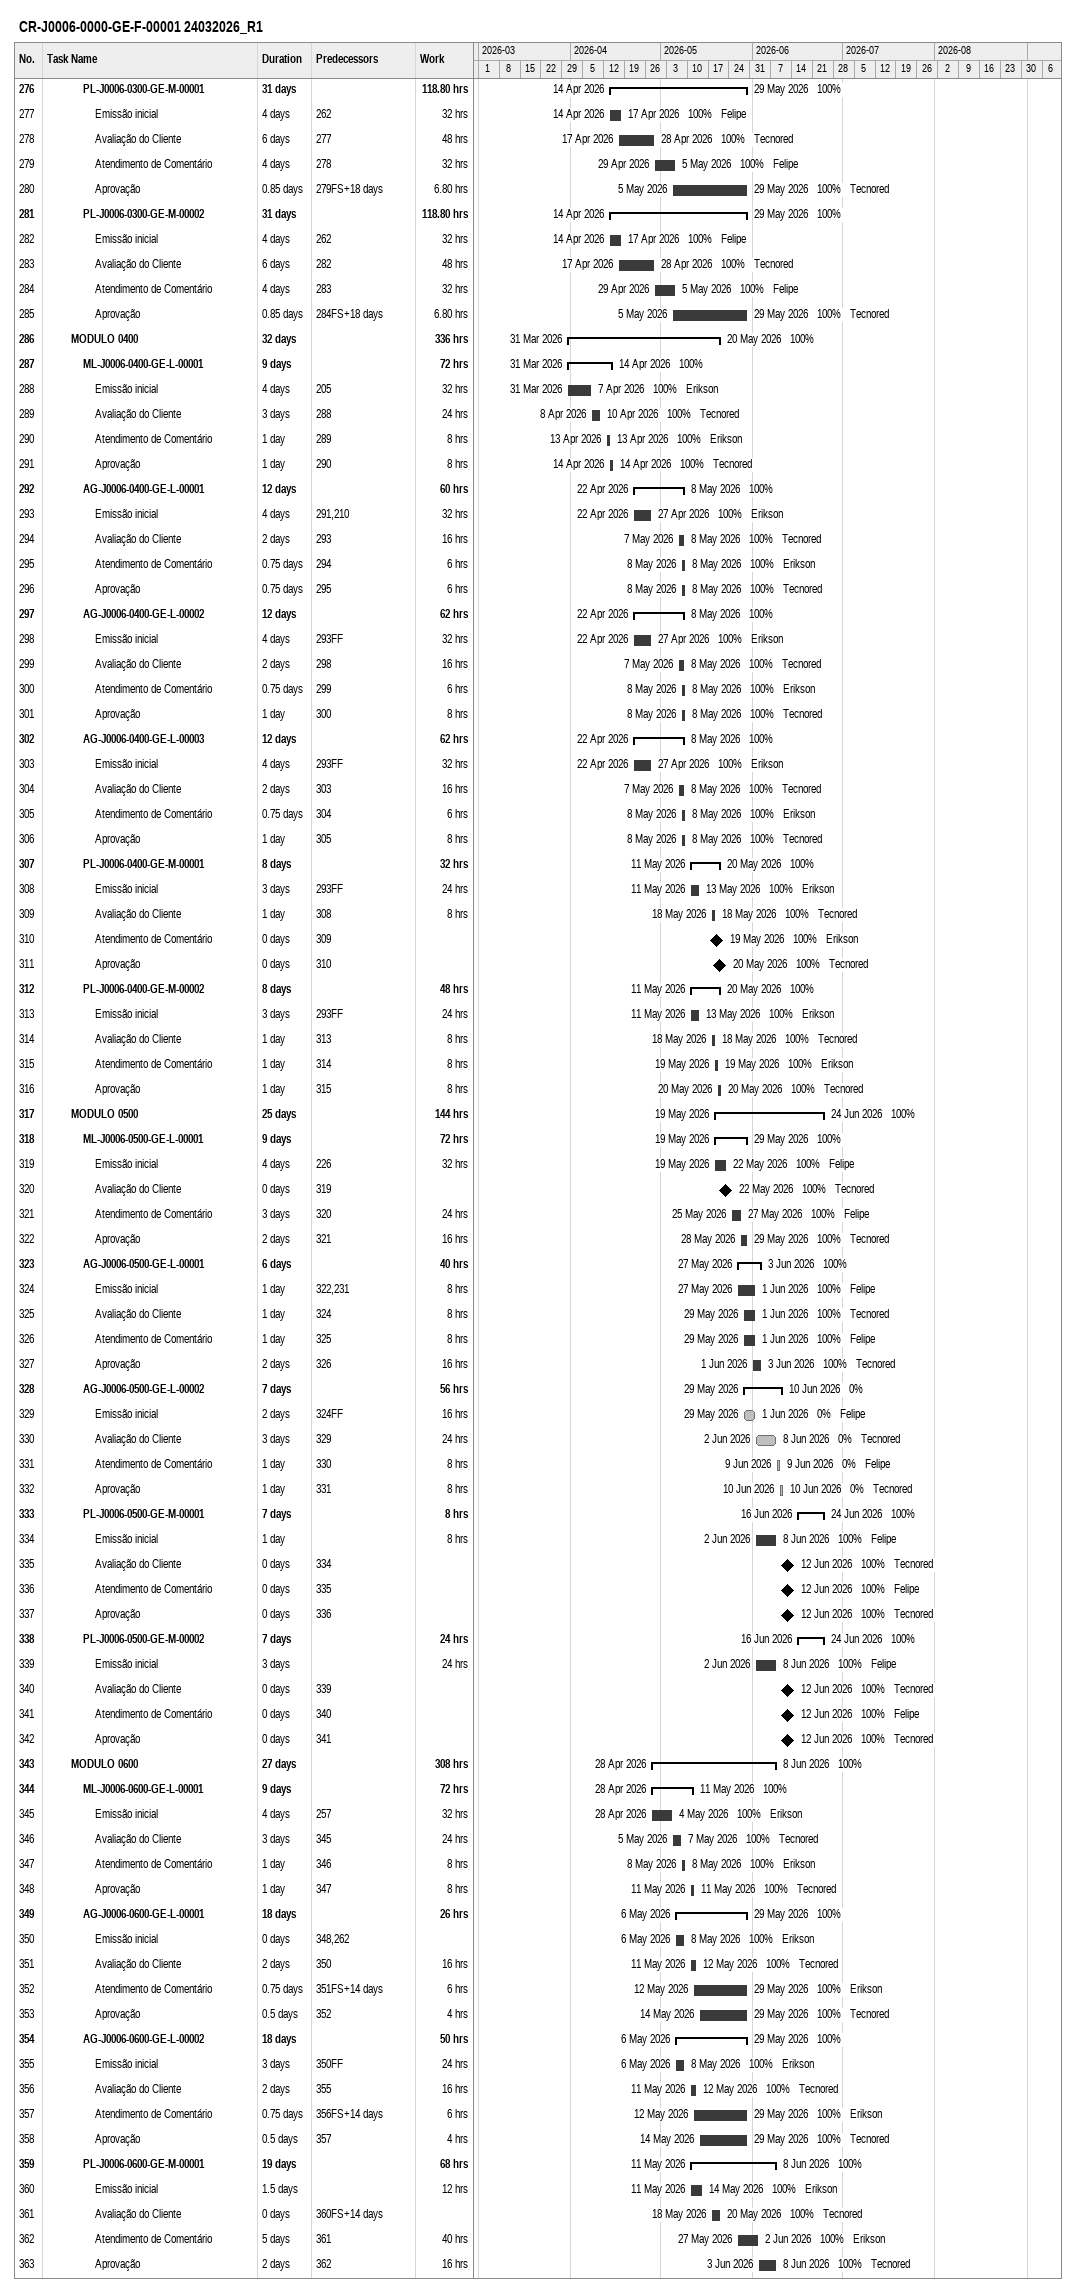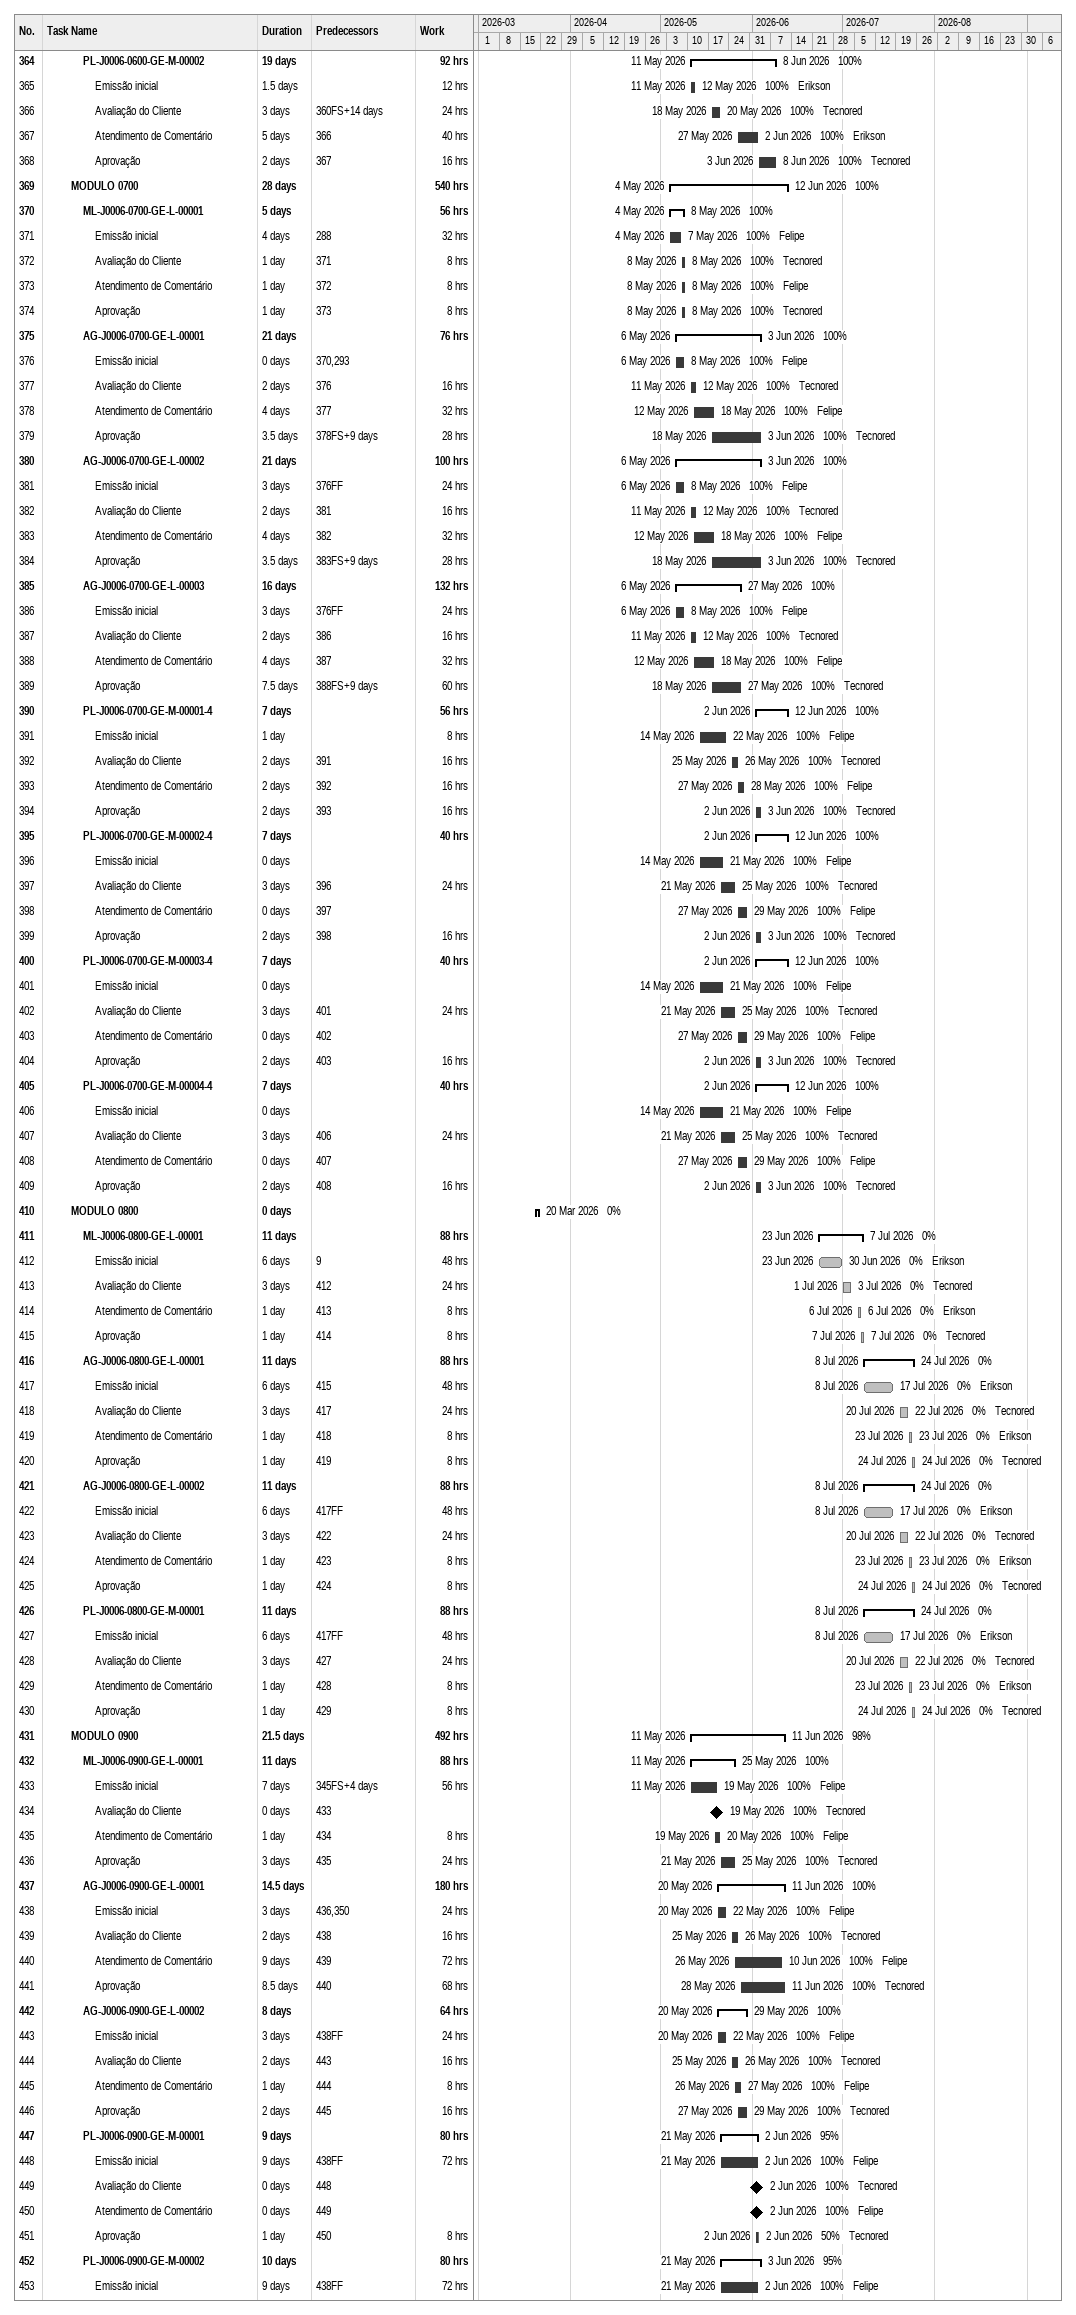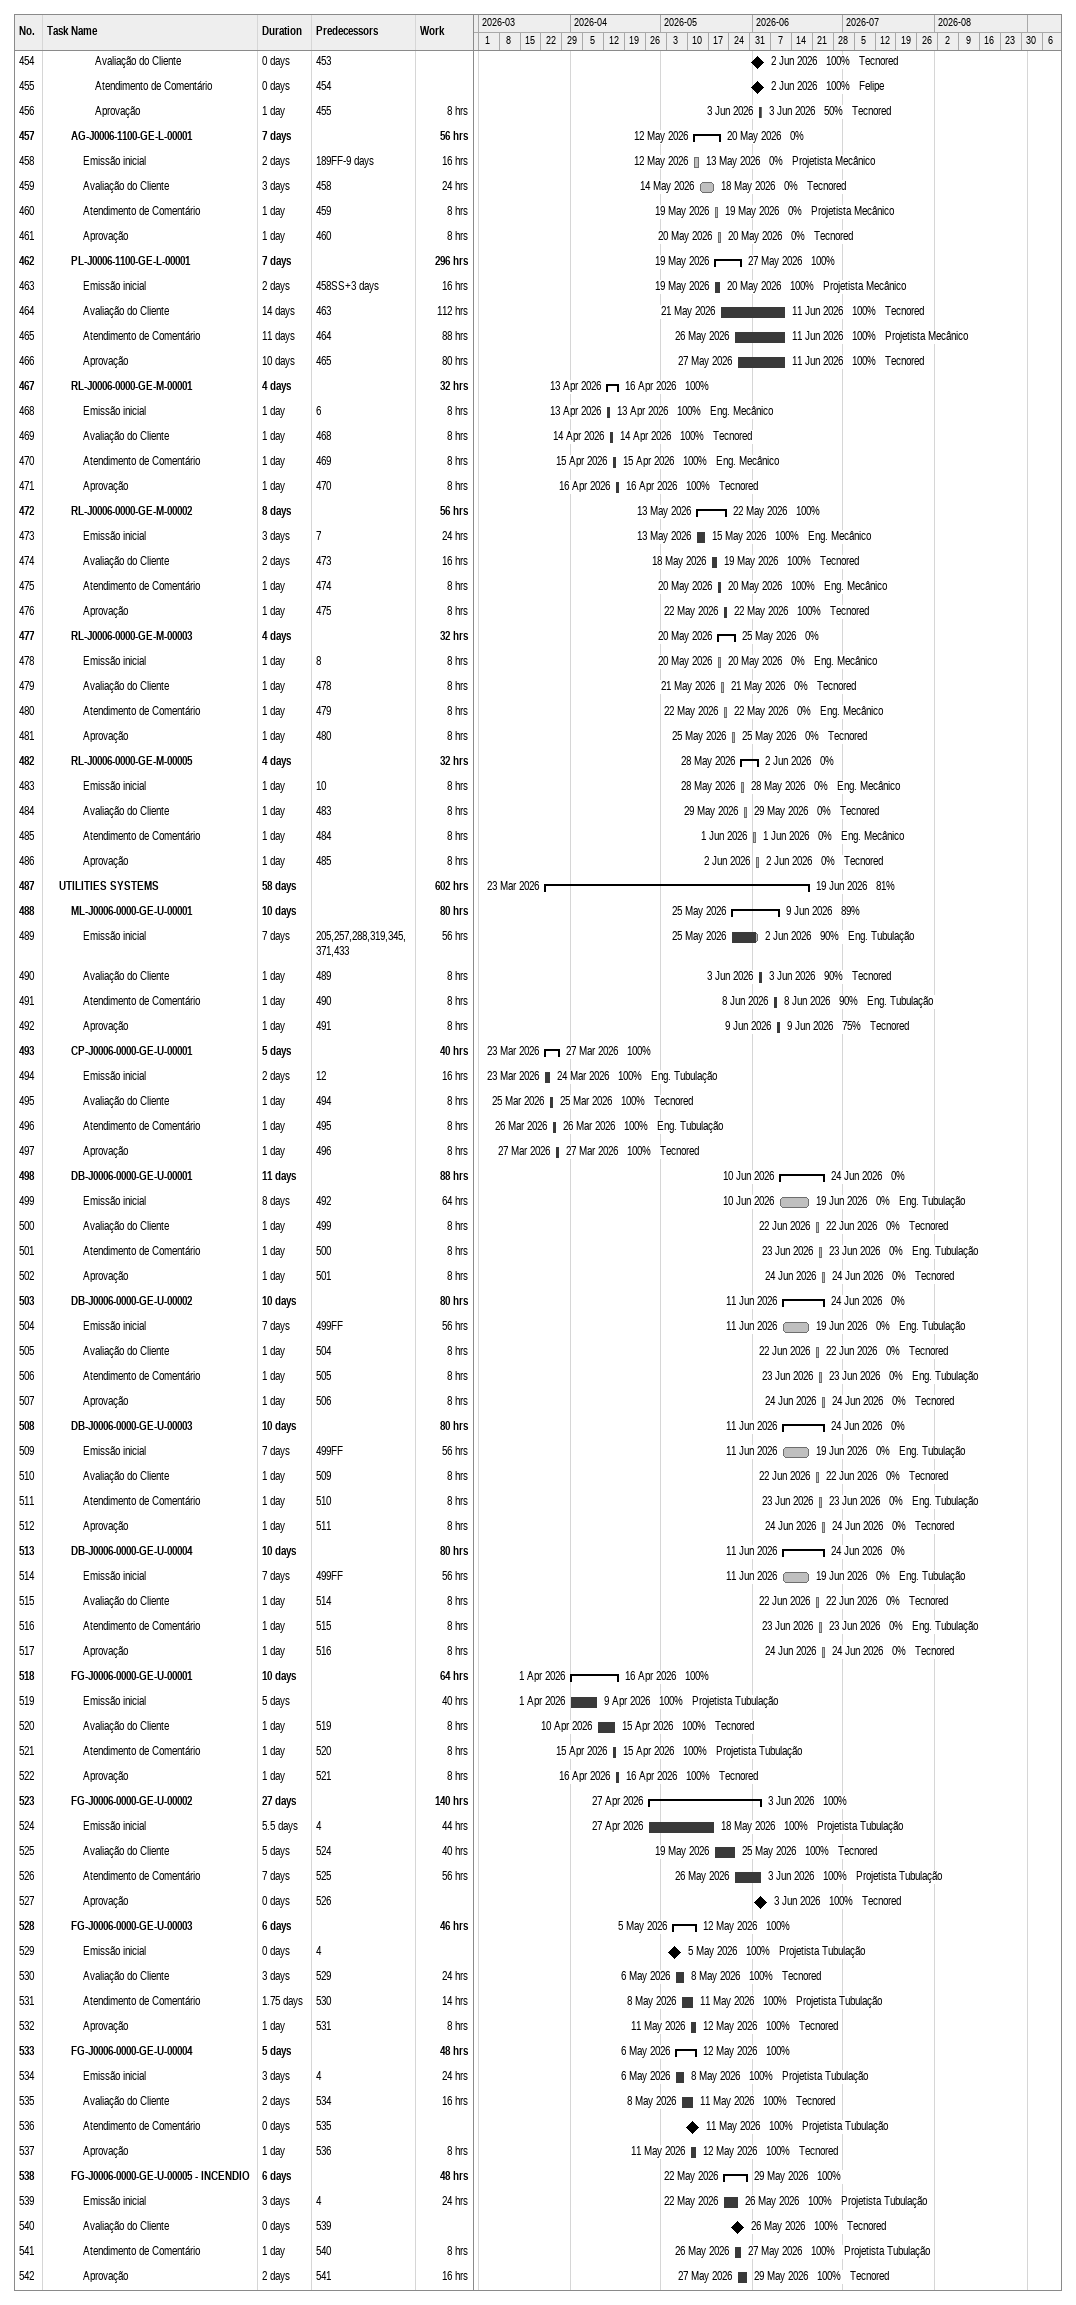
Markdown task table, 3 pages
CR-J0006-0000-GE-F-00001 24032026_R1

| ID | Level | Task | Duration | Start | Finish | Predecessors | Resources | % complete | Work (h) |
|---|---|---|---|---|---|---|---|---|---|
| 276 | 4 | **PL-J0006-0300-GE-M-00001** | 31d | 2026-04-14 | 2026-05-29 |  |  | 100 | 118.80 |
| 277 | 5 | Emissão inicial | 4d | 2026-04-14 | 2026-04-17 | 262 | Felipe | 100 | 32 |
| 278 | 5 | Avaliação do Cliente | 6d | 2026-04-17 | 2026-04-28 | 277 | Tecnored | 100 | 48 |
| 279 | 5 | Atendimento de Comentário | 4d | 2026-04-29 | 2026-05-05 | 278 | Felipe | 100 | 32 |
| 280 | 5 | Aprovação | 0.85d | 2026-05-05 | 2026-05-29 | 279FS+18d | Tecnored | 100 | 6.80 |
| 281 | 4 | **PL-J0006-0300-GE-M-00002** | 31d | 2026-04-14 | 2026-05-29 |  |  | 100 | 118.80 |
| 282 | 5 | Emissão inicial | 4d | 2026-04-14 | 2026-04-17 | 262 | Felipe | 100 | 32 |
| 283 | 5 | Avaliação do Cliente | 6d | 2026-04-17 | 2026-04-28 | 282 | Tecnored | 100 | 48 |
| 284 | 5 | Atendimento de Comentário | 4d | 2026-04-29 | 2026-05-05 | 283 | Felipe | 100 | 32 |
| 285 | 5 | Aprovação | 0.85d | 2026-05-05 | 2026-05-29 | 284FS+18d | Tecnored | 100 | 6.80 |
| 286 | 3 | **MODULO 0400** | 32d | 2026-03-31 | 2026-05-20 |  |  | 100 | 336 |
| 287 | 4 | **ML-J0006-0400-GE-L-00001** | 9d | 2026-03-31 | 2026-04-14 |  |  | 100 | 72 |
| 288 | 5 | Emissão inicial | 4d | 2026-03-31 | 2026-04-07 | 205 | Erikson | 100 | 32 |
| 289 | 5 | Avaliação do Cliente | 3d | 2026-04-08 | 2026-04-10 | 288 | Tecnored | 100 | 24 |
| 290 | 5 | Atendimento de Comentário | 1d | 2026-04-13 | 2026-04-13 | 289 | Erikson | 100 | 8 |
| 291 | 5 | Aprovação | 1d | 2026-04-14 | 2026-04-14 | 290 | Tecnored | 100 | 8 |
| 292 | 4 | **AG-J0006-0400-GE-L-00001** | 12d | 2026-04-22 | 2026-05-08 |  |  | 100 | 60 |
| 293 | 5 | Emissão inicial | 4d | 2026-04-22 | 2026-04-27 | 291, 210 | Erikson | 100 | 32 |
| 294 | 5 | Avaliação do Cliente | 2d | 2026-05-07 | 2026-05-08 | 293 | Tecnored | 100 | 16 |
| 295 | 5 | Atendimento de Comentário | 0.75d | 2026-05-08 | 2026-05-08 | 294 | Erikson | 100 | 6 |
| 296 | 5 | Aprovação | 0.75d | 2026-05-08 | 2026-05-08 | 295 | Tecnored | 100 | 6 |
| 297 | 4 | **AG-J0006-0400-GE-L-00002** | 12d | 2026-04-22 | 2026-05-08 |  |  | 100 | 62 |
| 298 | 5 | Emissão inicial | 4d | 2026-04-22 | 2026-04-27 | 293FF | Erikson | 100 | 32 |
| 299 | 5 | Avaliação do Cliente | 2d | 2026-05-07 | 2026-05-08 | 298 | Tecnored | 100 | 16 |
| 300 | 5 | Atendimento de Comentário | 0.75d | 2026-05-08 | 2026-05-08 | 299 | Erikson | 100 | 6 |
| 301 | 5 | Aprovação | 1d | 2026-05-08 | 2026-05-08 | 300 | Tecnored | 100 | 8 |
| 302 | 4 | **AG-J0006-0400-GE-L-00003** | 12d | 2026-04-22 | 2026-05-08 |  |  | 100 | 62 |
| 303 | 5 | Emissão inicial | 4d | 2026-04-22 | 2026-04-27 | 293FF | Erikson | 100 | 32 |
| 304 | 5 | Avaliação do Cliente | 2d | 2026-05-07 | 2026-05-08 | 303 | Tecnored | 100 | 16 |
| 305 | 5 | Atendimento de Comentário | 0.75d | 2026-05-08 | 2026-05-08 | 304 | Erikson | 100 | 6 |
| 306 | 5 | Aprovação | 1d | 2026-05-08 | 2026-05-08 | 305 | Tecnored | 100 | 8 |
| 307 | 4 | **PL-J0006-0400-GE-M-00001** | 8d | 2026-05-11 | 2026-05-20 |  |  | 100 | 32 |
| 308 | 5 | Emissão inicial | 3d | 2026-05-11 | 2026-05-13 | 293FF | Erikson | 100 | 24 |
| 309 | 5 | Avaliação do Cliente | 1d | 2026-05-18 | 2026-05-18 | 308 | Tecnored | 100 | 8 |
| 310 | 5 | Atendimento de Comentário | 0d | 2026-05-19 | 2026-05-19 | 309 | Erikson | 100 |  |
| 311 | 5 | Aprovação | 0d | 2026-05-20 | 2026-05-20 | 310 | Tecnored | 100 |  |
| 312 | 4 | **PL-J0006-0400-GE-M-00002** | 8d | 2026-05-11 | 2026-05-20 |  |  | 100 | 48 |
| 313 | 5 | Emissão inicial | 3d | 2026-05-11 | 2026-05-13 | 293FF | Erikson | 100 | 24 |
| 314 | 5 | Avaliação do Cliente | 1d | 2026-05-18 | 2026-05-18 | 313 | Tecnored | 100 | 8 |
| 315 | 5 | Atendimento de Comentário | 1d | 2026-05-19 | 2026-05-19 | 314 | Erikson | 100 | 8 |
| 316 | 5 | Aprovação | 1d | 2026-05-20 | 2026-05-20 | 315 | Tecnored | 100 | 8 |
| 317 | 3 | **MODULO 0500** | 25d | 2026-05-19 | 2026-06-24 |  |  | 100 | 144 |
| 318 | 4 | **ML-J0006-0500-GE-L-00001** | 9d | 2026-05-19 | 2026-05-29 |  |  | 100 | 72 |
| 319 | 5 | Emissão inicial | 4d | 2026-05-19 | 2026-05-22 | 226 | Felipe | 100 | 32 |
| 320 | 5 | Avaliação do Cliente | 0d | 2026-05-22 | 2026-05-22 | 319 | Tecnored | 100 |  |
| 321 | 5 | Atendimento de Comentário | 3d | 2026-05-25 | 2026-05-27 | 320 | Felipe | 100 | 24 |
| 322 | 5 | Aprovação | 2d | 2026-05-28 | 2026-05-29 | 321 | Tecnored | 100 | 16 |
| 323 | 4 | **AG-J0006-0500-GE-L-00001** | 6d | 2026-05-27 | 2026-06-03 |  |  | 100 | 40 |
| 324 | 5 | Emissão inicial | 1d | 2026-05-27 | 2026-06-01 | 322, 231 | Felipe | 100 | 8 |
| 325 | 5 | Avaliação do Cliente | 1d | 2026-05-29 | 2026-06-01 | 324 | Tecnored | 100 | 8 |
| 326 | 5 | Atendimento de Comentário | 1d | 2026-05-29 | 2026-06-01 | 325 | Felipe | 100 | 8 |
| 327 | 5 | Aprovação | 2d | 2026-06-01 | 2026-06-03 | 326 | Tecnored | 100 | 16 |
| 328 | 4 | **AG-J0006-0500-GE-L-00002** | 7d | 2026-05-29 | 2026-06-10 |  |  | 0 | 56 |
| 329 | 5 | Emissão inicial | 2d | 2026-05-29 | 2026-06-01 | 324FF | Felipe | 0 | 16 |
| 330 | 5 | Avaliação do Cliente | 3d | 2026-06-02 | 2026-06-08 | 329 | Tecnored | 0 | 24 |
| 331 | 5 | Atendimento de Comentário | 1d | 2026-06-09 | 2026-06-09 | 330 | Felipe | 0 | 8 |
| 332 | 5 | Aprovação | 1d | 2026-06-10 | 2026-06-10 | 331 | Tecnored | 0 | 8 |
| 333 | 4 | **PL-J0006-0500-GE-M-00001** | 7d | 2026-06-16 | 2026-06-24 |  |  | 100 | 8 |
| 334 | 5 | Emissão inicial | 1d | 2026-06-02 | 2026-06-08 |  | Felipe | 100 | 8 |
| 335 | 5 | Avaliação do Cliente | 0d | 2026-06-12 | 2026-06-12 | 334 | Tecnored | 100 |  |
| 336 | 5 | Atendimento de Comentário | 0d | 2026-06-12 | 2026-06-12 | 335 | Felipe | 100 |  |
| 337 | 5 | Aprovação | 0d | 2026-06-12 | 2026-06-12 | 336 | Tecnored | 100 |  |
| 338 | 4 | **PL-J0006-0500-GE-M-00002** | 7d | 2026-06-16 | 2026-06-24 |  |  | 100 | 24 |
| 339 | 5 | Emissão inicial | 3d | 2026-06-02 | 2026-06-08 |  | Felipe | 100 | 24 |
| 340 | 5 | Avaliação do Cliente | 0d | 2026-06-12 | 2026-06-12 | 339 | Tecnored | 100 |  |
| 341 | 5 | Atendimento de Comentário | 0d | 2026-06-12 | 2026-06-12 | 340 | Felipe | 100 |  |
| 342 | 5 | Aprovação | 0d | 2026-06-12 | 2026-06-12 | 341 | Tecnored | 100 |  |
| 343 | 3 | **MODULO 0600** | 27d | 2026-04-28 | 2026-06-08 |  |  | 100 | 308 |
| 344 | 4 | **ML-J0006-0600-GE-L-00001** | 9d | 2026-04-28 | 2026-05-11 |  |  | 100 | 72 |
| 345 | 5 | Emissão inicial | 4d | 2026-04-28 | 2026-05-04 | 257 | Erikson | 100 | 32 |
| 346 | 5 | Avaliação do Cliente | 3d | 2026-05-05 | 2026-05-07 | 345 | Tecnored | 100 | 24 |
| 347 | 5 | Atendimento de Comentário | 1d | 2026-05-08 | 2026-05-08 | 346 | Erikson | 100 | 8 |
| 348 | 5 | Aprovação | 1d | 2026-05-11 | 2026-05-11 | 347 | Tecnored | 100 | 8 |
| 349 | 4 | **AG-J0006-0600-GE-L-00001** | 18d | 2026-05-06 | 2026-05-29 |  |  | 100 | 26 |
| 350 | 5 | Emissão inicial | 0d | 2026-05-06 | 2026-05-08 | 348, 262 | Erikson | 100 |  |
| 351 | 5 | Avaliação do Cliente | 2d | 2026-05-11 | 2026-05-12 | 350 | Tecnored | 100 | 16 |
| 352 | 5 | Atendimento de Comentário | 0.75d | 2026-05-12 | 2026-05-29 | 351FS+14d | Erikson | 100 | 6 |
| 353 | 5 | Aprovação | 0.5d | 2026-05-14 | 2026-05-29 | 352 | Tecnored | 100 | 4 |
| 354 | 4 | **AG-J0006-0600-GE-L-00002** | 18d | 2026-05-06 | 2026-05-29 |  |  | 100 | 50 |
| 355 | 5 | Emissão inicial | 3d | 2026-05-06 | 2026-05-08 | 350FF | Erikson | 100 | 24 |
| 356 | 5 | Avaliação do Cliente | 2d | 2026-05-11 | 2026-05-12 | 355 | Tecnored | 100 | 16 |
| 357 | 5 | Atendimento de Comentário | 0.75d | 2026-05-12 | 2026-05-29 | 356FS+14d | Erikson | 100 | 6 |
| 358 | 5 | Aprovação | 0.5d | 2026-05-14 | 2026-05-29 | 357 | Tecnored | 100 | 4 |
| 359 | 4 | **PL-J0006-0600-GE-M-00001** | 19d | 2026-05-11 | 2026-06-08 |  |  | 100 | 68 |
| 360 | 5 | Emissão inicial | 1.5d | 2026-05-11 | 2026-05-14 |  | Erikson | 100 | 12 |
| 361 | 5 | Avaliação do Cliente | 0d | 2026-05-18 | 2026-05-20 | 360FS+14d | Tecnored | 100 |  |
| 362 | 5 | Atendimento de Comentário | 5d | 2026-05-27 | 2026-06-02 | 361 | Erikson | 100 | 40 |
| 363 | 5 | Aprovação | 2d | 2026-06-03 | 2026-06-08 | 362 | Tecnored | 100 | 16 |
| 364 | 4 | **PL-J0006-0600-GE-M-00002** | 19d | 2026-05-11 | 2026-06-08 |  |  | 100 | 92 |
| 365 | 5 | Emissão inicial | 1.5d | 2026-05-11 | 2026-05-12 |  | Erikson | 100 | 12 |
| 366 | 5 | Avaliação do Cliente | 3d | 2026-05-18 | 2026-05-20 | 360FS+14d | Tecnored | 100 | 24 |
| 367 | 5 | Atendimento de Comentário | 5d | 2026-05-27 | 2026-06-02 | 366 | Erikson | 100 | 40 |
| 368 | 5 | Aprovação | 2d | 2026-06-03 | 2026-06-08 | 367 | Tecnored | 100 | 16 |
| 369 | 3 | **MODULO 0700** | 28d | 2026-05-04 | 2026-06-12 |  |  | 100 | 540 |
| 370 | 4 | **ML-J0006-0700-GE-L-00001** | 5d | 2026-05-04 | 2026-05-08 |  |  | 100 | 56 |
| 371 | 5 | Emissão inicial | 4d | 2026-05-04 | 2026-05-07 | 288 | Felipe | 100 | 32 |
| 372 | 5 | Avaliação do Cliente | 1d | 2026-05-08 | 2026-05-08 | 371 | Tecnored | 100 | 8 |
| 373 | 5 | Atendimento de Comentário | 1d | 2026-05-08 | 2026-05-08 | 372 | Felipe | 100 | 8 |
| 374 | 5 | Aprovação | 1d | 2026-05-08 | 2026-05-08 | 373 | Tecnored | 100 | 8 |
| 375 | 4 | **AG-J0006-0700-GE-L-00001** | 21d | 2026-05-06 | 2026-06-03 |  |  | 100 | 76 |
| 376 | 5 | Emissão inicial | 0d | 2026-05-06 | 2026-05-08 | 370, 293 | Felipe | 100 |  |
| 377 | 5 | Avaliação do Cliente | 2d | 2026-05-11 | 2026-05-12 | 376 | Tecnored | 100 | 16 |
| 378 | 5 | Atendimento de Comentário | 4d | 2026-05-12 | 2026-05-18 | 377 | Felipe | 100 | 32 |
| 379 | 5 | Aprovação | 3.5d | 2026-05-18 | 2026-06-03 | 378FS+9d | Tecnored | 100 | 28 |
| 380 | 4 | **AG-J0006-0700-GE-L-00002** | 21d | 2026-05-06 | 2026-06-03 |  |  | 100 | 100 |
| 381 | 5 | Emissão inicial | 3d | 2026-05-06 | 2026-05-08 | 376FF | Felipe | 100 | 24 |
| 382 | 5 | Avaliação do Cliente | 2d | 2026-05-11 | 2026-05-12 | 381 | Tecnored | 100 | 16 |
| 383 | 5 | Atendimento de Comentário | 4d | 2026-05-12 | 2026-05-18 | 382 | Felipe | 100 | 32 |
| 384 | 5 | Aprovação | 3.5d | 2026-05-18 | 2026-06-03 | 383FS+9d | Tecnored | 100 | 28 |
| 385 | 4 | **AG-J0006-0700-GE-L-00003** | 16d | 2026-05-06 | 2026-05-27 |  |  | 100 | 132 |
| 386 | 5 | Emissão inicial | 3d | 2026-05-06 | 2026-05-08 | 376FF | Felipe | 100 | 24 |
| 387 | 5 | Avaliação do Cliente | 2d | 2026-05-11 | 2026-05-12 | 386 | Tecnored | 100 | 16 |
| 388 | 5 | Atendimento de Comentário | 4d | 2026-05-12 | 2026-05-18 | 387 | Felipe | 100 | 32 |
| 389 | 5 | Aprovação | 7.5d | 2026-05-18 | 2026-05-27 | 388FS+9d | Tecnored | 100 | 60 |
| 390 | 4 | **PL-J0006-0700-GE-M-00001-4** | 7d | 2026-06-02 | 2026-06-12 |  |  | 100 | 56 |
| 391 | 5 | Emissão inicial | 1d | 2026-05-14 | 2026-05-22 |  | Felipe | 100 | 8 |
| 392 | 5 | Avaliação do Cliente | 2d | 2026-05-25 | 2026-05-26 | 391 | Tecnored | 100 | 16 |
| 393 | 5 | Atendimento de Comentário | 2d | 2026-05-27 | 2026-05-28 | 392 | Felipe | 100 | 16 |
| 394 | 5 | Aprovação | 2d | 2026-06-02 | 2026-06-03 | 393 | Tecnored | 100 | 16 |
| 395 | 4 | **PL-J0006-0700-GE-M-00002-4** | 7d | 2026-06-02 | 2026-06-12 |  |  | 100 | 40 |
| 396 | 5 | Emissão inicial | 0d | 2026-05-14 | 2026-05-21 |  | Felipe | 100 |  |
| 397 | 5 | Avaliação do Cliente | 3d | 2026-05-21 | 2026-05-25 | 396 | Tecnored | 100 | 24 |
| 398 | 5 | Atendimento de Comentário | 0d | 2026-05-27 | 2026-05-29 | 397 | Felipe | 100 |  |
| 399 | 5 | Aprovação | 2d | 2026-06-02 | 2026-06-03 | 398 | Tecnored | 100 | 16 |
| 400 | 4 | **PL-J0006-0700-GE-M-00003-4** | 7d | 2026-06-02 | 2026-06-12 |  |  | 100 | 40 |
| 401 | 5 | Emissão inicial | 0d | 2026-05-14 | 2026-05-21 |  | Felipe | 100 |  |
| 402 | 5 | Avaliação do Cliente | 3d | 2026-05-21 | 2026-05-25 | 401 | Tecnored | 100 | 24 |
| 403 | 5 | Atendimento de Comentário | 0d | 2026-05-27 | 2026-05-29 | 402 | Felipe | 100 |  |
| 404 | 5 | Aprovação | 2d | 2026-06-02 | 2026-06-03 | 403 | Tecnored | 100 | 16 |
| 405 | 4 | **PL-J0006-0700-GE-M-00004-4** | 7d | 2026-06-02 | 2026-06-12 |  |  | 100 | 40 |
| 406 | 5 | Emissão inicial | 0d | 2026-05-14 | 2026-05-21 |  | Felipe | 100 |  |
| 407 | 5 | Avaliação do Cliente | 3d | 2026-05-21 | 2026-05-25 | 406 | Tecnored | 100 | 24 |
| 408 | 5 | Atendimento de Comentário | 0d | 2026-05-27 | 2026-05-29 | 407 | Felipe | 100 |  |
| 409 | 5 | Aprovação | 2d | 2026-06-02 | 2026-06-03 | 408 | Tecnored | 100 | 16 |
| 410 | 3 | **MODULO 0800** | 0d | 2026-03-20 | 2026-03-20 |  |  | 0 |  |
| 411 | 4 | **ML-J0006-0800-GE-L-00001** | 11d | 2026-06-23 | 2026-07-07 |  |  | 0 | 88 |
| 412 | 5 | Emissão inicial | 6d | 2026-06-23 | 2026-06-30 | 9 | Erikson | 0 | 48 |
| 413 | 5 | Avaliação do Cliente | 3d | 2026-07-01 | 2026-07-03 | 412 | Tecnored | 0 | 24 |
| 414 | 5 | Atendimento de Comentário | 1d | 2026-07-06 | 2026-07-06 | 413 | Erikson | 0 | 8 |
| 415 | 5 | Aprovação | 1d | 2026-07-07 | 2026-07-07 | 414 | Tecnored | 0 | 8 |
| 416 | 4 | **AG-J0006-0800-GE-L-00001** | 11d | 2026-07-08 | 2026-07-24 |  |  | 0 | 88 |
| 417 | 5 | Emissão inicial | 6d | 2026-07-08 | 2026-07-17 | 415 | Erikson | 0 | 48 |
| 418 | 5 | Avaliação do Cliente | 3d | 2026-07-20 | 2026-07-22 | 417 | Tecnored | 0 | 24 |
| 419 | 5 | Atendimento de Comentário | 1d | 2026-07-23 | 2026-07-23 | 418 | Erikson | 0 | 8 |
| 420 | 5 | Aprovação | 1d | 2026-07-24 | 2026-07-24 | 419 | Tecnored | 0 | 8 |
| 421 | 4 | **AG-J0006-0800-GE-L-00002** | 11d | 2026-07-08 | 2026-07-24 |  |  | 0 | 88 |
| 422 | 5 | Emissão inicial | 6d | 2026-07-08 | 2026-07-17 | 417FF | Erikson | 0 | 48 |
| 423 | 5 | Avaliação do Cliente | 3d | 2026-07-20 | 2026-07-22 | 422 | Tecnored | 0 | 24 |
| 424 | 5 | Atendimento de Comentário | 1d | 2026-07-23 | 2026-07-23 | 423 | Erikson | 0 | 8 |
| 425 | 5 | Aprovação | 1d | 2026-07-24 | 2026-07-24 | 424 | Tecnored | 0 | 8 |
| 426 | 4 | **PL-J0006-0800-GE-M-00001** | 11d | 2026-07-08 | 2026-07-24 |  |  | 0 | 88 |
| 427 | 5 | Emissão inicial | 6d | 2026-07-08 | 2026-07-17 | 417FF | Erikson | 0 | 48 |
| 428 | 5 | Avaliação do Cliente | 3d | 2026-07-20 | 2026-07-22 | 427 | Tecnored | 0 | 24 |
| 429 | 5 | Atendimento de Comentário | 1d | 2026-07-23 | 2026-07-23 | 428 | Erikson | 0 | 8 |
| 430 | 5 | Aprovação | 1d | 2026-07-24 | 2026-07-24 | 429 | Tecnored | 0 | 8 |
| 431 | 3 | **MODULO 0900** | 21.5d | 2026-05-11 | 2026-06-11 |  |  | 98 | 492 |
| 432 | 4 | **ML-J0006-0900-GE-L-00001** | 11d | 2026-05-11 | 2026-05-25 |  |  | 100 | 88 |
| 433 | 5 | Emissão inicial | 7d | 2026-05-11 | 2026-05-19 | 345FS+4d | Felipe | 100 | 56 |
| 434 | 5 | Avaliação do Cliente | 0d | 2026-05-19 | 2026-05-19 | 433 | Tecnored | 100 |  |
| 435 | 5 | Atendimento de Comentário | 1d | 2026-05-19 | 2026-05-20 | 434 | Felipe | 100 | 8 |
| 436 | 5 | Aprovação | 3d | 2026-05-21 | 2026-05-25 | 435 | Tecnored | 100 | 24 |
| 437 | 4 | **AG-J0006-0900-GE-L-00001** | 14.5d | 2026-05-20 | 2026-06-11 |  |  | 100 | 180 |
| 438 | 5 | Emissão inicial | 3d | 2026-05-20 | 2026-05-22 | 436, 350 | Felipe | 100 | 24 |
| 439 | 5 | Avaliação do Cliente | 2d | 2026-05-25 | 2026-05-26 | 438 | Tecnored | 100 | 16 |
| 440 | 5 | Atendimento de Comentário | 9d | 2026-05-26 | 2026-06-10 | 439 | Felipe | 100 | 72 |
| 441 | 5 | Aprovação | 8.5d | 2026-05-28 | 2026-06-11 | 440 | Tecnored | 100 | 68 |
| 442 | 4 | **AG-J0006-0900-GE-L-00002** | 8d | 2026-05-20 | 2026-05-29 |  |  | 100 | 64 |
| 443 | 5 | Emissão inicial | 3d | 2026-05-20 | 2026-05-22 | 438FF | Felipe | 100 | 24 |
| 444 | 5 | Avaliação do Cliente | 2d | 2026-05-25 | 2026-05-26 | 443 | Tecnored | 100 | 16 |
| 445 | 5 | Atendimento de Comentário | 1d | 2026-05-26 | 2026-05-27 | 444 | Felipe | 100 | 8 |
| 446 | 5 | Aprovação | 2d | 2026-05-27 | 2026-05-29 | 445 | Tecnored | 100 | 16 |
| 447 | 4 | **PL-J0006-0900-GE-M-00001** | 9d | 2026-05-21 | 2026-06-02 |  |  | 95 | 80 |
| 448 | 5 | Emissão inicial | 9d | 2026-05-21 | 2026-06-02 | 438FF | Felipe | 100 | 72 |
| 449 | 5 | Avaliação do Cliente | 0d | 2026-06-02 | 2026-06-02 | 448 | Tecnored | 100 |  |
| 450 | 5 | Atendimento de Comentário | 0d | 2026-06-02 | 2026-06-02 | 449 | Felipe | 100 |  |
| 451 | 5 | Aprovação | 1d | 2026-06-02 | 2026-06-02 | 450 | Tecnored | 50 | 8 |
| 452 | 4 | **PL-J0006-0900-GE-M-00002** | 10d | 2026-05-21 | 2026-06-03 |  |  | 95 | 80 |
| 453 | 5 | Emissão inicial | 9d | 2026-05-21 | 2026-06-02 | 438FF | Felipe | 100 | 72 |
| 454 | 5 | Avaliação do Cliente | 0d | 2026-06-02 | 2026-06-02 | 453 | Tecnored | 100 |  |
| 455 | 5 | Atendimento de Comentário | 0d | 2026-06-02 | 2026-06-02 | 454 | Felipe | 100 |  |
| 456 | 5 | Aprovação | 1d | 2026-06-03 | 2026-06-03 | 455 | Tecnored | 50 | 8 |
| 457 | 3 | **AG-J0006-1100-GE-L-00001** | 7d | 2026-05-12 | 2026-05-20 |  |  | 0 | 56 |
| 458 | 4 | Emissão inicial | 2d | 2026-05-12 | 2026-05-13 | 189FF-9d | Projetista Mecânico | 0 | 16 |
| 459 | 4 | Avaliação do Cliente | 3d | 2026-05-14 | 2026-05-18 | 458 | Tecnored | 0 | 24 |
| 460 | 4 | Atendimento de Comentário | 1d | 2026-05-19 | 2026-05-19 | 459 | Projetista Mecânico | 0 | 8 |
| 461 | 4 | Aprovação | 1d | 2026-05-20 | 2026-05-20 | 460 | Tecnored | 0 | 8 |
| 462 | 3 | **PL-J0006-1100-GE-L-00001** | 7d | 2026-05-19 | 2026-05-27 |  |  | 100 | 296 |
| 463 | 4 | Emissão inicial | 2d | 2026-05-19 | 2026-05-20 | 458SS+3d | Projetista Mecânico | 100 | 16 |
| 464 | 4 | Avaliação do Cliente | 14d | 2026-05-21 | 2026-06-11 | 463 | Tecnored | 100 | 112 |
| 465 | 4 | Atendimento de Comentário | 11d | 2026-05-26 | 2026-06-11 | 464 | Projetista Mecânico | 100 | 88 |
| 466 | 4 | Aprovação | 10d | 2026-05-27 | 2026-06-11 | 465 | Tecnored | 100 | 80 |
| 467 | 3 | **RL-J0006-0000-GE-M-00001** | 4d | 2026-04-13 | 2026-04-16 |  |  | 100 | 32 |
| 468 | 4 | Emissão inicial | 1d | 2026-04-13 | 2026-04-13 | 6 | Eng. Mecânico | 100 | 8 |
| 469 | 4 | Avaliação do Cliente | 1d | 2026-04-14 | 2026-04-14 | 468 | Tecnored | 100 | 8 |
| 470 | 4 | Atendimento de Comentário | 1d | 2026-04-15 | 2026-04-15 | 469 | Eng. Mecânico | 100 | 8 |
| 471 | 4 | Aprovação | 1d | 2026-04-16 | 2026-04-16 | 470 | Tecnored | 100 | 8 |
| 472 | 3 | **RL-J0006-0000-GE-M-00002** | 8d | 2026-05-13 | 2026-05-22 |  |  | 100 | 56 |
| 473 | 4 | Emissão inicial | 3d | 2026-05-13 | 2026-05-15 | 7 | Eng. Mecânico | 100 | 24 |
| 474 | 4 | Avaliação do Cliente | 2d | 2026-05-18 | 2026-05-19 | 473 | Tecnored | 100 | 16 |
| 475 | 4 | Atendimento de Comentário | 1d | 2026-05-20 | 2026-05-20 | 474 | Eng. Mecânico | 100 | 8 |
| 476 | 4 | Aprovação | 1d | 2026-05-22 | 2026-05-22 | 475 | Tecnored | 100 | 8 |
| 477 | 3 | **RL-J0006-0000-GE-M-00003** | 4d | 2026-05-20 | 2026-05-25 |  |  | 0 | 32 |
| 478 | 4 | Emissão inicial | 1d | 2026-05-20 | 2026-05-20 | 8 | Eng. Mecânico | 0 | 8 |
| 479 | 4 | Avaliação do Cliente | 1d | 2026-05-21 | 2026-05-21 | 478 | Tecnored | 0 | 8 |
| 480 | 4 | Atendimento de Comentário | 1d | 2026-05-22 | 2026-05-22 | 479 | Eng. Mecânico | 0 | 8 |
| 481 | 4 | Aprovação | 1d | 2026-05-25 | 2026-05-25 | 480 | Tecnored | 0 | 8 |
| 482 | 3 | **RL-J0006-0000-GE-M-00005** | 4d | 2026-05-28 | 2026-06-02 |  |  | 0 | 32 |
| 483 | 4 | Emissão inicial | 1d | 2026-05-28 | 2026-05-28 | 10 | Eng. Mecânico | 0 | 8 |
| 484 | 4 | Avaliação do Cliente | 1d | 2026-05-29 | 2026-05-29 | 483 | Tecnored | 0 | 8 |
| 485 | 4 | Atendimento de Comentário | 1d | 2026-06-01 | 2026-06-01 | 484 | Eng. Mecânico | 0 | 8 |
| 486 | 4 | Aprovação | 1d | 2026-06-02 | 2026-06-02 | 485 | Tecnored | 0 | 8 |
| 487 | 2 | **UTILITIES SYSTEMS** | 58d | 2026-03-23 | 2026-06-19 |  |  | 81 | 602 |
| 488 | 3 | **ML-J0006-0000-GE-U-00001** | 10d | 2026-05-25 | 2026-06-09 |  |  | 89 | 80 |
| 489 | 4 | Emissão inicial | 7d | 2026-05-25 | 2026-06-02 | 205, 257, 288, 319, 345, 371, 433 | Eng. Tubulação | 90 | 56 |
| 490 | 4 | Avaliação do Cliente | 1d | 2026-06-03 | 2026-06-03 | 489 | Tecnored | 90 | 8 |
| 491 | 4 | Atendimento de Comentário | 1d | 2026-06-08 | 2026-06-08 | 490 | Eng. Tubulação | 90 | 8 |
| 492 | 4 | Aprovação | 1d | 2026-06-09 | 2026-06-09 | 491 | Tecnored | 75 | 8 |
| 493 | 3 | **CP-J0006-0000-GE-U-00001** | 5d | 2026-03-23 | 2026-03-27 |  |  | 100 | 40 |
| 494 | 4 | Emissão inicial | 2d | 2026-03-23 | 2026-03-24 | 12 | Eng. Tubulação | 100 | 16 |
| 495 | 4 | Avaliação do Cliente | 1d | 2026-03-25 | 2026-03-25 | 494 | Tecnored | 100 | 8 |
| 496 | 4 | Atendimento de Comentário | 1d | 2026-03-26 | 2026-03-26 | 495 | Eng. Tubulação | 100 | 8 |
| 497 | 4 | Aprovação | 1d | 2026-03-27 | 2026-03-27 | 496 | Tecnored | 100 | 8 |
| 498 | 3 | **DB-J0006-0000-GE-U-00001** | 11d | 2026-06-10 | 2026-06-24 |  |  | 0 | 88 |
| 499 | 4 | Emissão inicial | 8d | 2026-06-10 | 2026-06-19 | 492 | Eng. Tubulação | 0 | 64 |
| 500 | 4 | Avaliação do Cliente | 1d | 2026-06-22 | 2026-06-22 | 499 | Tecnored | 0 | 8 |
| 501 | 4 | Atendimento de Comentário | 1d | 2026-06-23 | 2026-06-23 | 500 | Eng. Tubulação | 0 | 8 |
| 502 | 4 | Aprovação | 1d | 2026-06-24 | 2026-06-24 | 501 | Tecnored | 0 | 8 |
| 503 | 3 | **DB-J0006-0000-GE-U-00002** | 10d | 2026-06-11 | 2026-06-24 |  |  | 0 | 80 |
| 504 | 4 | Emissão inicial | 7d | 2026-06-11 | 2026-06-19 | 499FF | Eng. Tubulação | 0 | 56 |
| 505 | 4 | Avaliação do Cliente | 1d | 2026-06-22 | 2026-06-22 | 504 | Tecnored | 0 | 8 |
| 506 | 4 | Atendimento de Comentário | 1d | 2026-06-23 | 2026-06-23 | 505 | Eng. Tubulação | 0 | 8 |
| 507 | 4 | Aprovação | 1d | 2026-06-24 | 2026-06-24 | 506 | Tecnored | 0 | 8 |
| 508 | 3 | **DB-J0006-0000-GE-U-00003** | 10d | 2026-06-11 | 2026-06-24 |  |  | 0 | 80 |
| 509 | 4 | Emissão inicial | 7d | 2026-06-11 | 2026-06-19 | 499FF | Eng. Tubulação | 0 | 56 |
| 510 | 4 | Avaliação do Cliente | 1d | 2026-06-22 | 2026-06-22 | 509 | Tecnored | 0 | 8 |
| 511 | 4 | Atendimento de Comentário | 1d | 2026-06-23 | 2026-06-23 | 510 | Eng. Tubulação | 0 | 8 |
| 512 | 4 | Aprovação | 1d | 2026-06-24 | 2026-06-24 | 511 | Tecnored | 0 | 8 |
| 513 | 3 | **DB-J0006-0000-GE-U-00004** | 10d | 2026-06-11 | 2026-06-24 |  |  | 0 | 80 |
| 514 | 4 | Emissão inicial | 7d | 2026-06-11 | 2026-06-19 | 499FF | Eng. Tubulação | 0 | 56 |
| 515 | 4 | Avaliação do Cliente | 1d | 2026-06-22 | 2026-06-22 | 514 | Tecnored | 0 | 8 |
| 516 | 4 | Atendimento de Comentário | 1d | 2026-06-23 | 2026-06-23 | 515 | Eng. Tubulação | 0 | 8 |
| 517 | 4 | Aprovação | 1d | 2026-06-24 | 2026-06-24 | 516 | Tecnored | 0 | 8 |
| 518 | 3 | **FG-J0006-0000-GE-U-00001** | 10d | 2026-04-01 | 2026-04-16 |  |  | 100 | 64 |
| 519 | 4 | Emissão inicial | 5d | 2026-04-01 | 2026-04-09 |  | Projetista Tubulação | 100 | 40 |
| 520 | 4 | Avaliação do Cliente | 1d | 2026-04-10 | 2026-04-15 | 519 | Tecnored | 100 | 8 |
| 521 | 4 | Atendimento de Comentário | 1d | 2026-04-15 | 2026-04-15 | 520 | Projetista Tubulação | 100 | 8 |
| 522 | 4 | Aprovação | 1d | 2026-04-16 | 2026-04-16 | 521 | Tecnored | 100 | 8 |
| 523 | 3 | **FG-J0006-0000-GE-U-00002** | 27d | 2026-04-27 | 2026-06-03 |  |  | 100 | 140 |
| 524 | 4 | Emissão inicial | 5.5d | 2026-04-27 | 2026-05-18 | 4 | Projetista Tubulação | 100 | 44 |
| 525 | 4 | Avaliação do Cliente | 5d | 2026-05-19 | 2026-05-25 | 524 | Tecnored | 100 | 40 |
| 526 | 4 | Atendimento de Comentário | 7d | 2026-05-26 | 2026-06-03 | 525 | Projetista Tubulação | 100 | 56 |
| 527 | 4 | Aprovação | 0d | 2026-06-03 | 2026-06-03 | 526 | Tecnored | 100 |  |
| 528 | 3 | **FG-J0006-0000-GE-U-00003** | 6d | 2026-05-05 | 2026-05-12 |  |  | 100 | 46 |
| 529 | 4 | Emissão inicial | 0d | 2026-05-05 | 2026-05-05 | 4 | Projetista Tubulação | 100 |  |
| 530 | 4 | Avaliação do Cliente | 3d | 2026-05-06 | 2026-05-08 | 529 | Tecnored | 100 | 24 |
| 531 | 4 | Atendimento de Comentário | 1.75d | 2026-05-08 | 2026-05-11 | 530 | Projetista Tubulação | 100 | 14 |
| 532 | 4 | Aprovação | 1d | 2026-05-11 | 2026-05-12 | 531 | Tecnored | 100 | 8 |
| 533 | 3 | **FG-J0006-0000-GE-U-00004** | 5d | 2026-05-06 | 2026-05-12 |  |  | 100 | 48 |
| 534 | 4 | Emissão inicial | 3d | 2026-05-06 | 2026-05-08 | 4 | Projetista Tubulação | 100 | 24 |
| 535 | 4 | Avaliação do Cliente | 2d | 2026-05-08 | 2026-05-11 | 534 | Tecnored | 100 | 16 |
| 536 | 4 | Atendimento de Comentário | 0d | 2026-05-11 | 2026-05-11 | 535 | Projetista Tubulação | 100 |  |
| 537 | 4 | Aprovação | 1d | 2026-05-11 | 2026-05-12 | 536 | Tecnored | 100 | 8 |
| 538 | 3 | **FG-J0006-0000-GE-U-00005 - INCENDIO** | 6d | 2026-05-22 | 2026-05-29 |  |  | 100 | 48 |
| 539 | 4 | Emissão inicial | 3d | 2026-05-22 | 2026-05-26 | 4 | Projetista Tubulação | 100 | 24 |
| 540 | 4 | Avaliação do Cliente | 0d | 2026-05-26 | 2026-05-26 | 539 | Tecnored | 100 |  |
| 541 | 4 | Atendimento de Comentário | 1d | 2026-05-26 | 2026-05-27 | 540 | Projetista Tubulação | 100 | 8 |
| 542 | 4 | Aprovação | 2d | 2026-05-27 | 2026-05-29 | 541 | Tecnored | 100 | 16 |
